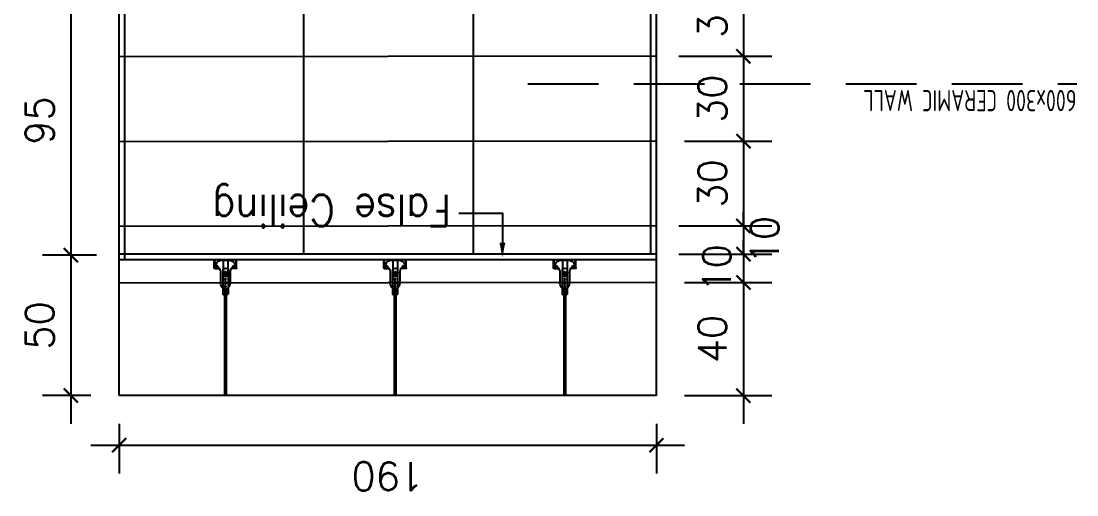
# Model space of a CAD drawing. Header units: centimetres. Extents: x -1797 to 2001, y -8788 to 1856.
# Drawn here: x -947.8 to -574.4, y 285.3 to 452.9 of the extents above; entities that cross this region are included whole.
import ezdxf
from ezdxf.xclip import XClip

# ---------------------------------------------------------------- set-up
doc = ezdxf.new("R2010")
doc.units = ezdxf.units.CM
doc.header["$LTSCALE"] = 100
doc.header["$MEASUREMENT"] = 0
doc.header["$XCLIPFRAME"] = 0
doc.header["$PDMODE"] = 35
doc.linetypes.add('HIDDEN', pattern=[0.375, 0.25, -0.125])
for name, color, linetype in [('CEILING', 161, 'Continuous'), ('CEILING HANGER', 8, 'Continuous'), ('DIM', 1, 'Continuous'), ('HIDDEN -03', 8, 'HIDDEN'), ('ID_Flooring_02', 127, 'Continuous'), ('TEXT', 3, 'Continuous'), ('Text-1', 3, 'Continuous'), ('WALL-01', 7, 'Continuous'), ('WALL-04', 1, 'Continuous')]:
    doc.layers.add(name, color=color, linetype=linetype)
doc.styles.add('HB25Small', font='ARCHSTYL.SHX', dxfattribs={"width": 0.8, "height": 2.5})
doc.styles.add('ISO', font='isocp2.shx', dxfattribs={"width": 0.8})
doc.styles.add('ROMANS', font='romans')
doc.dimstyles.new('AS-17-100', dxfattribs={"dimtxt": 10, "dimasz": 5, "dimexe": 10, "dimexo": 10, "dimgap": 6, "dimtad": 1, "dimtoh": 1, "dimdec": 0, "dimdsep": 46, "dimtxsty": 'ROMANS', "dimblk1": 'ARCHTICK', "dimblk2": 'ARCHTICK', "dimsah": 1, "dimcen": 25, "dimdle": 10, "dimclrd": 1, "dimclre": 1, "dimclrt": 2, "dimadec": 0, "dimazin": 0, "dimtfac": 1, "dimtdec": 0, "dimtofl": 0, "dimtmove": 2, "dimatfit": 3, "dimldrblk": 'ARCHTICK', "dimfxl": 1, "dimtolj": 1, "dimtzin": 0, "dimarcsym": 0})
doc.dimstyles.new('DIM DET', dxfattribs={"dimtxt": 0.05, "dimasz": 0.025, "dimexe": 0.025, "dimexo": 0.025, "dimgap": 0.025, "dimtad": 1, "dimzin": 0, "dimdsep": 46, "dimtxsty": 'ISO', "dimblk": 'ARCHTICK', "dimcen": 0.1, "dimdle": 0.025, "dimclrd": 15, "dimclre": 15, "dimclrt": 2, "dimadec": 0, "dimazin": 0, "dimtfac": 1, "dimtmove": 2, "dimatfit": 0, "dimldrblk": 'ARCHTICK', "dimfxl": 0.17, "dimtzin": 1, "dimarcsym": 0})

# ---------------------------------------------------------------- blocks, each defined once
blk = doc.blocks.new('_ARCHTICK')
at = {"color": 0, "linetype": 'ByBlock', "const_width": 0.15}
blk.add_lwpolyline([(-0.5, -0.5), (0.5, 0.5)], dxfattribs=at)
blk = doc.blocks.new('*D488')
at = {"layer": 'Defpoints', "color": 0, "transparency": 16777216}
for p in [(-725.15, 380.43), (-725.15, 370.43), (-692.37, 370.43)]:
    blk.add_point(p, dxfattribs=at)
at = {"layer": 'DIM', "color": 1, "lineweight": -2, "transparency": 16777216}
for p, q in [((-692.37, 380.43), (-692.37, 385.43)), ((-715.15, 380.43), (-682.37, 380.43)), ((-715.15, 370.43), (-682.37, 370.43)), ((-692.37, 370.43), (-692.37, 365.43))]:
    blk.add_line(p, q, dxfattribs=at)
at = {"layer": 'DIM', "color": 1, "lineweight": -2, "transparency": 16777216, "xscale": 5, "yscale": 5, "zscale": 5}
for p, rotation in [((-692.37, 380.43), 270), ((-692.37, 370.43), 90)]:
    blk.add_blockref('_ARCHTICK', p, dxfattribs=dict(at, rotation=rotation))
at = {"layer": 'DIM', "color": 2, "transparency": 16777216, "insert": (-684.88, 375.43), "char_height": 10, "attachment_point": 5, "rotation": 90, "style": 'ROMANS'}
blk.add_mtext('\\A1;10', dxfattribs=at)
blk = doc.blocks.new('SUP')
at = {"layer": 'CEILING HANGER', "extrusion": (-6.56544e-09, 1.61575e-05, 1)}
for p, q in [((-555.86, -4415.29, 0.02), (-555.86, -4347.85, 0.02)), ((-555.25, -4415.29, 0.02), (-555.25, -4347.85, 0.02)), ((-556.44, -4415.38, 0.02), (-556.44, -4413.19, 0.02)), ((-554.61, -4415.38, 0.02), (-554.61, -4413.19, 0.02)), ((-557.24, -4420.73, 0.02), (-557.24, -4417, 0.02)), ((-556.44, -4422.11, 0.02), (-556.44, -4415.38, 0.02)), ((-556.34, -4415.29, 0.02), (-554.71, -4415.29, 0.02)), ((-555.86, -4414.67, 0.02), (-555.86, -4414.7, 0.02)), ((-555.86, -4414.7, 0.02), (-555.84, -4414.74, 0.02)), ((-555.84, -4414.74, 0.02), (-555.82, -4414.77, 0.02)), ((-555.82, -4414.77, 0.02), (-555.79, -4414.79, 0.02)), ((-555.79, -4414.79, 0.02), (-555.75, -4414.82, 0.02)), ((-555.75, -4414.82, 0.02), (-555.71, -4414.84, 0.02)), ((-555.71, -4414.84, 0.02), (-555.66, -4414.85, 0.02)), ((-555.66, -4414.85, 0.02), (-555.61, -4414.86, 0.02)), ((-555.61, -4414.86, 0.02), (-555.56, -4414.86, 0.02)), ((-555.56, -4414.86, 0.02), (-555.5, -4414.86, 0.02)), ((-555.5, -4414.86, 0.02), (-555.45, -4414.85, 0.02)), ((-555.45, -4414.85, 0.02), (-555.4, -4414.84, 0.02)), ((-555.4, -4414.84, 0.02), (-555.36, -4414.82, 0.02)), ((-555.36, -4414.82, 0.02), (-555.32, -4414.79, 0.02)), ((-555.32, -4414.79, 0.02), (-555.29, -4414.77, 0.02)), ((-555.29, -4414.77, 0.02), (-555.27, -4414.74, 0.02)), ((-555.27, -4414.74, 0.02), (-555.26, -4414.7, 0.02)), ((-555.26, -4414.7, 0.02), (-555.25, -4414.67, 0.02)), ((-554.61, -4422.1, 0.02), (-554.61, -4415.38, 0.02)), ((-553.82, -4420.73, 0.02), (-553.82, -4417, 0.02)), ((-554.61, -4419.5, 0.02), (-556.44, -4419.5, 0.02)), ((-556.23, -4421.14, 0.02), (-556.23, -4420.6, 0.02)), ((-554.89, -4420.53, 0.02), (-556.17, -4420.53, 0.02)), ((-555.24, -4420.02, 0.02), (-555.82, -4420.02, 0.02)), ((-555.24, -4420.27, 0.02), (-555.82, -4420.27, 0.02)), ((-555.74, -4421.21, 0.02), (-555.77, -4420.78, 0.02)), ((-555.28, -4420.78, 0.02), (-555.77, -4420.78, 0.02)), ((-555.31, -4421.21, 0.02), (-555.28, -4420.78, 0.02)), ((-554.83, -4421.14, 0.02), (-554.83, -4420.6, 0.02)), ((-559.5, -4422.53, 0.02), (-559.5, -4426.15, 0.02)), ((-559.37, -4423.36, 0.02), (-559.5, -4423.36, 0.02)), ((-559.37, -4422.53, 0.02), (-559.37, -4426.15, 0.02)), ((-559.25, -4422.29, 0.02), (-557.67, -4422.29, 0.02)), ((-559.25, -4422.41, 0.02), (-557.74, -4422.41, 0.02)), ((-558.92, -4423.15, 0.02), (-558.92, -4423.41, 0.02)), ((-558.73, -4424.21, 0.02), (-558.9, -4423.57, 0.02)), ((-558.57, -4423.16, 0.02), (-558.6, -4423.08, 0.02)), ((-558.4, -4423.28, 0.02), (-558.4, -4423.28, 0.02)), ((-556.35, -4425.11, 0.02), (-556.35, -4421.21, 0.02)), ((-556.29, -4421.21, 0.02), (-556.35, -4421.21, 0.02)), ((-555.74, -4421.21, 0.02), (-555.31, -4421.21, 0.02)), ((-554.71, -4421.21, 0.02), (-554.77, -4421.21, 0.02)), ((-554.71, -4425.11, 0.02), (-554.71, -4421.21, 0.02)), ((-551.81, -4422.29, 0.02), (-553.39, -4422.29, 0.02)), ((-551.81, -4422.41, 0.02), (-553.32, -4422.41, 0.02)), ((-552.66, -4423.28, 0.02), (-552.66, -4423.28, 0.02)), ((-552.49, -4423.16, 0.02), (-552.46, -4423.08, 0.02)), ((-552.33, -4424.21, 0.02), (-552.15, -4423.57, 0.02)), ((-552.13, -4423.15, 0.02), (-552.13, -4423.41, 0.02)), ((-551.68, -4422.53, 0.02), (-551.68, -4426.15, 0.02)), ((-551.68, -4423.36, 0.02), (-551.56, -4423.36, 0.02)), ((-551.56, -4422.53, 0.02), (-551.56, -4426.15, 0.02)), ((-559.5, -4426.15, 0.02), (-559.5, -4427.62, 0.02)), ((-559.5, -4427.62, 0.02), (-559.37, -4427.62, 0.02)), ((-559.37, -4426.15, 0.02), (-559.37, -4427.62, 0.02)), ((-556.23, -4425.11, 0.02), (-557.55, -4425.11, 0.02)), ((-554.83, -4425.11, 0.02), (-556.23, -4425.11, 0.02)), ((-555.07, -4425.48, 0.02), (-555.99, -4425.48, 0.02)), ((-553.5, -4425.11, 0.02), (-554.83, -4425.11, 0.02)), ((-551.68, -4426.15, 0.02), (-551.68, -4427.62, 0.02)), ((-551.56, -4427.62, 0.02), (-551.68, -4427.62, 0.02)), ((-551.56, -4426.15, 0.02), (-551.56, -4427.62, 0.02))]:
    blk.add_line(p, q, dxfattribs=at)
at = {"layer": 'CEILING HANGER', "extrusion": (-6.56544e-09, 1.61575e-05, 1), "const_width": 0.244, "elevation": -0.07}
blk.add_lwpolyline([(-558.58, -4423.04, 1), (-559.07, -4423.04), (-559.07, -4423.22, 0.267949), (-558.99, -4423.35, -0.57735), (-558.99, -4423.61, 0.267949), (-559.07, -4423.75), (-559.07, -4424.04, 0.267949), (-558.99, -4424.17, -0.57735), (-558.99, -4424.43, 0.267949), (-559.07, -4424.56), (-559.07, -4424.85, 0.267949), (-558.99, -4424.98, -0.57735), (-558.99, -4425.25, 0.267949), (-559.07, -4425.38), (-559.07, -4425.7, 0.414214), (-558.92, -4425.85), (-558.23, -4425.85, 0.247529), (-558.1, -4425.78, -0.247529), (-557.98, -4425.72), (-557.55, -4425.72, -0.247529), (-557.43, -4425.78, 0.247529), (-557.3, -4425.85), (-555.79, -4425.85, 0.267949), (-555.66, -4425.77, -0.57735), (-555.4, -4425.77, 0.267949), (-555.26, -4425.85), (-553.76, -4425.85, 0.247529), (-553.63, -4425.78, -0.247529), (-553.51, -4425.72), (-553.08, -4425.72, -0.247529), (-552.95, -4425.78, 0.247529), (-552.83, -4425.85), (-552.14, -4425.85, 0.414214), (-551.99, -4425.7), (-551.99, -4425.38, 0.267949), (-552.07, -4425.25, -0.57735), (-552.07, -4424.98, 0.267949), (-551.99, -4424.85), (-551.99, -4424.56, 0.267949), (-552.07, -4424.43, -0.57735), (-552.07, -4424.17, 0.267949), (-551.99, -4424.04), (-551.99, -4423.75, 0.267949), (-552.07, -4423.61, -0.57735), (-552.07, -4423.35, 0.267949), (-551.99, -4423.22), (-551.99, -4423.04, 1), (-552.48, -4423.04)], format="xyb", dxfattribs=at)
at = {"layer": 'CEILING HANGER', "extrusion": (-6.56544e-09, 1.61575e-05, 1)}
for centre, radius in [((-555.53, -4417.24, -0.05), 0.342), ((-555.53, -4416.02, -0.05), 0.252), ((-555.53, -4418.46, -0.05), 0.252)]:
    blk.add_circle(centre, radius, dxfattribs=at)
for centre, radius, start, end in [((-555.53, -4414.15, -0.05), 1.33, 104.5031, 133.577), ((-555.53, -4414.15, -0.05), 1.33, 46.3713, 77.9165), ((-554.37, -4417.4, -0.05), 2.89, 132.9462, 171.8788), ((-556.68, -4417.4, -0.05), 2.89, 8.1212, 47.0538), ((-560.29, -4420.73, -0.05), 3.05, 315.5755, 360), ((-556.17, -4420.6, -0.05), 0.061, 90, 180), ((-555.82, -4420.14, -0.05), 0.122, 90, 270), ((-555.24, -4420.14, -0.05), 0.122, 270, 90), ((-554.89, -4420.6, -0.05), 0.061, 360, 90), ((-550.77, -4420.73, -0.05), 3.05, 180, 224.4246), ((-559.25, -4422.53, -0.05), 0.244, 90, 180), ((-559.25, -4422.53, -0.05), 0.122, 90, 180), ((-558.74, -4423.15, -0.05), 0.183, 102.9976, 180), ((-558.31, -4423.41, -0.05), 0.61, 180, 195), ((-557.47, -4423.62, -0.05), 1.37, 195, 270), ((-558.75, -4423.09, -0.05), 0.122, 77.0024, 102.9976), ((-558.77, -4423.15, -0.05), 0.183, 20, 77.0024), ((-558.4, -4423.1, -0.05), 0.183, 200, 270), ((-558.4, -4423.1, -0.05), 0.183, 270, 357.8496), ((-557.85, -4423.12, -0.05), 0.366, 135.5755, 177.8496), ((-555.53, -4421.14, -0.05), 1.33, 226.423, 313.6287), ((-556.29, -4421.14, -0.05), 0.061, 270, 360), ((-554.77, -4421.14, -0.05), 0.061, 180, 270), ((-553.58, -4423.62, -0.05), 1.37, 270, 345), ((-553.21, -4423.12, -0.05), 0.366, 2.1504, 44.4246), ((-552.66, -4423.1, -0.05), 0.183, 182.1504, 270), ((-552.66, -4423.1, -0.05), 0.183, 270, 340), ((-552.29, -4423.15, -0.05), 0.183, 102.9976, 160), ((-552.3, -4423.09, -0.05), 0.122, 77.0024, 102.9976), ((-552.32, -4423.15, -0.05), 0.183, 360, 77.0024), ((-552.74, -4423.41, -0.05), 0.61, 345, 360), ((-551.81, -4422.53, -0.05), 0.244, 360, 90), ((-551.81, -4422.53, -0.05), 0.122, 360, 90), ((-555.99, -4425.11, -0.05), 0.366, 180, 270), ((-555.07, -4425.11, -0.05), 0.366, 270, 360)]:
    blk.add_arc(centre, radius, start, end, dxfattribs=at)
blk = doc.blocks.new('FALSE CEILING')
at = {"xscale": -1}
for p in [(-1545.11, 4427.62, -0.02), (-1485.11, 4427.62, -0.02), (-1425.11, 4427.62, -0.02), (-1365.11, 4427.62, -0.02), (-1305.11, 4427.62, -0.02), (-1245.11, 4427.62, -0.02), (-1185.11, 4427.62, -0.02), (-1125.11, 4427.62, -0.02), (-1065.11, 4427.62, -0.02), (-1005.11, 4427.62, -0.02), (-945.11, 4427.62, -0.02), (-885.11, 4427.62, -0.02), (-825.11, 4427.62, -0.02), (-765.11, 4427.62, -0.02), (-705.11, 4427.62, -0.02), (-645.11, 4427.62, -0.02), (-585.11, 4427.62, -0.02), (-525.11, 4427.62, -0.02), (-465.11, 4427.62, -0.02), (-405.11, 4427.62, -0.02), (-345.11, 4427.62, -0.02), (-285.11, 4427.62, -0.02), (-225.11, 4427.62, -0.02), (-165.11, 4427.62, -0.02), (-105.11, 4427.62, -0.02), (-45.11, 4427.62, -0.02), (14.89, 4427.62, -0.02), (74.89, 4427.62, -0.02), (134.89, 4427.62, -0.02), (194.89, 4427.62, -0.02), (254.89, 4427.62, -0.02), (314.89, 4427.62, -0.02), (374.89, 4427.62, -0.02), (434.89, 4427.62, -0.02)]:
    blk.add_blockref('SUP', p, dxfattribs=at)
blk = doc.blocks.new('*D494')
at = {"layer": 'Defpoints', "color": 0, "transparency": 16777216}
for p in [(-895.03, 465.34), (-930.26, 370.07), (-911.15, 370.07, 0)]:
    blk.add_point(p, dxfattribs=at)
at = {"layer": 'DIM', "color": 1, "lineweight": -2, "transparency": 16777216}
for p, q in [((-930.26, 475.34), (-930.26, 360.07)), ((-905.03, 465.34), (-940.26, 465.34)), ((-921.15, 370.07), (-940.26, 370.07))]:
    blk.add_line(p, q, dxfattribs=at)
at = {"layer": 'DIM', "color": 1, "lineweight": -2, "transparency": 16777216, "xscale": 5, "yscale": 5, "zscale": 5}
for p, rotation in [((-930.26, 465.34), 90), ((-930.26, 370.07), 270)]:
    blk.add_blockref('_ARCHTICK', p, dxfattribs=dict(at, rotation=rotation))
at = {"layer": 'DIM', "color": 2, "transparency": 16777216, "insert": (-941.26, 417.7), "char_height": 10, "attachment_point": 5, "rotation": 90, "style": 'ROMANS'}
blk.add_mtext('\\A1;95', dxfattribs=at)
blk = doc.blocks.new('*D495')
at = {"layer": 'Defpoints', "color": 0, "transparency": 16777216}
for p in [(-911.15, 370.07, 0), (-930.26, 320.43), (-913.15, 320.43)]:
    blk.add_point(p, dxfattribs=at)
at = {"layer": 'DIM', "color": 1, "lineweight": -2, "transparency": 16777216}
for p, q in [((-930.26, 380.07), (-930.26, 310.43)), ((-921.15, 370.07), (-940.26, 370.07)), ((-923.15, 320.43), (-940.26, 320.43))]:
    blk.add_line(p, q, dxfattribs=at)
at = {"layer": 'DIM', "color": 1, "lineweight": -2, "transparency": 16777216, "xscale": 5, "yscale": 5, "zscale": 5}
for p, rotation in [((-930.26, 370.07), 90), ((-930.26, 320.43), 270)]:
    blk.add_blockref('_ARCHTICK', p, dxfattribs=dict(at, rotation=rotation))
at = {"layer": 'DIM', "color": 2, "transparency": 16777216, "insert": (-941.26, 345.25), "char_height": 10, "attachment_point": 5, "rotation": 90, "style": 'ROMANS'}
blk.add_mtext('\\A1;50', dxfattribs=at)
blk = doc.blocks.new('*D501')
at = {"layer": 'Defpoints', "color": 0, "transparency": 16777216}
for p in [(-725.15, 470.43), (-725.15, 440.43), (-692.37, 440.43)]:
    blk.add_point(p, dxfattribs=at)
at = {"layer": 'DIM', "color": 1, "lineweight": -2, "transparency": 16777216}
for p, q in [((-692.37, 480.43), (-692.37, 430.43)), ((-715.15, 470.43), (-682.37, 470.43)), ((-715.15, 440.43), (-682.37, 440.43))]:
    blk.add_line(p, q, dxfattribs=at)
at = {"layer": 'DIM', "color": 1, "lineweight": -2, "transparency": 16777216, "xscale": 5, "yscale": 5, "zscale": 5}
for p, rotation in [((-692.37, 470.43), 90), ((-692.37, 440.43), 270)]:
    blk.add_blockref('_ARCHTICK', p, dxfattribs=dict(at, rotation=rotation))
at = {"layer": 'DIM', "color": 2, "transparency": 16777216, "insert": (-703.37, 455.43), "char_height": 10, "attachment_point": 5, "rotation": 90, "style": 'ROMANS'}
blk.add_mtext('\\A1;30', dxfattribs=at)
blk = doc.blocks.new('*D502')
at = {"layer": 'Defpoints', "color": 0, "transparency": 16777216}
for p in [(-725.15, 440.43), (-723.15, 410.43), (-692.37, 410.43)]:
    blk.add_point(p, dxfattribs=at)
at = {"layer": 'DIM', "color": 1, "lineweight": -2, "transparency": 16777216}
for p, q in [((-692.37, 450.43), (-692.37, 400.43)), ((-715.15, 440.43), (-682.37, 440.43)), ((-713.15, 410.43), (-682.37, 410.43))]:
    blk.add_line(p, q, dxfattribs=at)
at = {"layer": 'DIM', "color": 1, "lineweight": -2, "transparency": 16777216, "xscale": 5, "yscale": 5, "zscale": 5}
for p, rotation in [((-692.37, 440.43), 90), ((-692.37, 410.43), 270)]:
    blk.add_blockref('_ARCHTICK', p, dxfattribs=dict(at, rotation=rotation))
at = {"layer": 'DIM', "color": 2, "transparency": 16777216, "insert": (-703.37, 425.43), "char_height": 10, "attachment_point": 5, "rotation": 90, "style": 'ROMANS'}
blk.add_mtext('\\A1;30', dxfattribs=at)
blk = doc.blocks.new('*D503')
at = {"layer": 'Defpoints', "color": 0, "transparency": 16777216}
for p in [(-723.15, 410.43), (-725.15, 380.43), (-692.37, 380.43)]:
    blk.add_point(p, dxfattribs=at)
at = {"layer": 'DIM', "color": 1, "lineweight": -2, "transparency": 16777216}
for p, q in [((-692.37, 420.43), (-692.37, 370.43)), ((-713.15, 410.43), (-682.37, 410.43)), ((-715.15, 380.43), (-682.37, 380.43))]:
    blk.add_line(p, q, dxfattribs=at)
at = {"layer": 'DIM', "color": 1, "lineweight": -2, "transparency": 16777216, "xscale": 5, "yscale": 5, "zscale": 5}
for p, rotation in [((-692.37, 410.43), 90), ((-692.37, 380.43), 270)]:
    blk.add_blockref('_ARCHTICK', p, dxfattribs=dict(at, rotation=rotation))
at = {"layer": 'DIM', "color": 2, "transparency": 16777216, "insert": (-703.37, 395.43), "char_height": 10, "attachment_point": 5, "rotation": 90, "style": 'ROMANS'}
blk.add_mtext('\\A1;30', dxfattribs=at)
blk = doc.blocks.new('*D504')
at = {"layer": 'Defpoints', "color": 0, "transparency": 16777216}
for p in [(-723.15, 360.43), (-723.15, 320.43), (-692.37, 320.43)]:
    blk.add_point(p, dxfattribs=at)
at = {"layer": 'DIM', "color": 1, "lineweight": -2, "transparency": 16777216}
for p, q in [((-692.37, 370.43), (-692.37, 310.43)), ((-713.15, 360.43), (-682.37, 360.43)), ((-713.15, 320.43), (-682.37, 320.43))]:
    blk.add_line(p, q, dxfattribs=at)
at = {"layer": 'DIM', "color": 1, "lineweight": -2, "transparency": 16777216, "xscale": 5, "yscale": 5, "zscale": 5}
for p, rotation in [((-692.37, 360.43), 90), ((-692.37, 320.43), 270)]:
    blk.add_blockref('_ARCHTICK', p, dxfattribs=dict(at, rotation=rotation))
at = {"layer": 'DIM', "color": 2, "transparency": 16777216, "insert": (-703.37, 340.43), "char_height": 10, "attachment_point": 5, "rotation": 90, "style": 'ROMANS'}
blk.add_mtext('\\A1;40', dxfattribs=at)
blk = doc.blocks.new('*D553')
at = {"layer": 'Defpoints', "color": 0, "transparency": 16777216}
for p in [(-913.15, 320.43), (-723.15, 320.43), (-723.15, 302.87)]:
    blk.add_point(p, dxfattribs=at)
at = {"layer": 'DIM', "color": 1, "lineweight": -2, "transparency": 16777216}
for p, q in [((-913.15, 310.43), (-913.15, 292.87)), ((-723.15, 310.43), (-723.15, 292.87)), ((-923.15, 302.87), (-713.15, 302.87))]:
    blk.add_line(p, q, dxfattribs=at)
at = {"layer": 'DIM', "color": 1, "lineweight": -2, "transparency": 16777216, "xscale": 5, "yscale": 5, "zscale": 5, "rotation": 180}
blk.add_blockref('_ARCHTICK', (-913.15, 302.87), dxfattribs=at)
at = {"layer": 'DIM', "color": 1, "lineweight": -2, "transparency": 16777216, "xscale": 5, "yscale": 5, "zscale": 5}
blk.add_blockref('_ARCHTICK', (-723.15, 302.87), dxfattribs=at)
at = {"layer": 'DIM', "color": 2, "transparency": 16777216, "insert": (-818.15, 291.87), "char_height": 10, "attachment_point": 5, "rotation": 180, "style": 'ROMANS'}
blk.add_mtext('\\A1;190', dxfattribs=at)
blk = doc.blocks.new('*D554')
at = {"layer": 'Defpoints', "color": 0, "transparency": 16777216}
for p in [(-725.15, 370.43), (-723.15, 360.43), (-692.37, 360.43)]:
    blk.add_point(p, dxfattribs=at)
at = {"layer": 'DIM', "color": 1, "lineweight": -2, "transparency": 16777216}
for p, q in [((-692.37, 370.43), (-692.37, 375.43)), ((-715.15, 370.43), (-682.37, 370.43)), ((-713.15, 360.43), (-682.37, 360.43)), ((-692.37, 360.43), (-692.37, 355.43))]:
    blk.add_line(p, q, dxfattribs=at)
at = {"layer": 'DIM', "color": 1, "lineweight": -2, "transparency": 16777216, "xscale": 5, "yscale": 5, "zscale": 5}
for p, rotation in [((-692.37, 370.43), 270), ((-692.37, 360.43), 90)]:
    blk.add_blockref('_ARCHTICK', p, dxfattribs=dict(at, rotation=rotation))
at = {"layer": 'DIM', "color": 2, "transparency": 16777216, "insert": (-701.76, 365.43), "char_height": 10, "attachment_point": 5, "rotation": 90, "style": 'ROMANS'}
blk.add_mtext('\\A1;10', dxfattribs=at)

msp = doc.modelspace()

# ---------------------------------------------------------------- linework, layer by layer
at = {"layer": 'CEILING'}
for p, q in [((-723.15, 370.43, 0), (-913.15, 370.43, 0)), ((-723.15, 368.43, 0), (-913.15, 368.43, 0))]:
    msp.add_line(p, q, dxfattribs=at)
at = {"layer": 'ID_Flooring_02'}
for p, q in [((-847.86, 370.43, 0), (-847.86, 680.31, 0)), ((-787.86, 370.43, 0), (-787.86, 680.43, 0)), ((-723.15, 440.43), (-913.15, 440.23)), ((-723.15, 410.43), (-913.15, 410.23)), ((-723.15, 380.43), (-913.15, 380.18, 0)), ((-723.15, 360.43), (-913.15, 360.18, 0))]:
    msp.add_line(p, q, dxfattribs=at)
at = {"layer": 'TEXT', "color": 2, "elevation": 0}
msp.add_lwpolyline([(-792.98, 384.9), (-777.61, 384.9), (-777.61, 371.2)], dxfattribs=at)
msp.add_lwpolyline([(-777.61, 369.35, 0, 2.08, 0), (-777.61, 374.56, 2.08, 2.08, 0)], format="xyseb", dxfattribs=at)
at = {"layer": 'WALL-01'}
for p, q in [((-913.15, 320.43), (-913.15, 680.23)), ((-723.15, 320.43), (-723.15, 680.43)), ((-723.15, 320.43), (-913.15, 320.43, 0))]:
    msp.add_line(p, q, dxfattribs=at)
at = {"layer": 'WALL-04'}
for p, q in [((-911.15, 368.23), (-911.15, 670.41)), ((-725.15, 370.43), (-725.15, 670.41))]:
    msp.add_line(p, q, dxfattribs=at)

# ---------------------------------------------------------------- block references
at = {"layer": 'CEILING HANGER'}
ref = msp.add_blockref('FALSE CEILING', (-485.15, 370.68, 0), dxfattribs=dict(at, rotation=180))
XClip(ref).set_block_clipping_path([(238.0841531689, 2.248760368), (437.4877953221, 50.248760368)])

# ---------------------------------------------------------------- texts
at = {"layer": 'TEXT', "color": 3, "style": 'ROMANS', "width": 0.9}
msp.add_text('False Ceiling', height=11.1096, rotation=180, dxfattribs=at).set_placement((-795.74, 391.47, 0))
at = {"layer": 'Text-1', "color": 3, "style": 'HB25Small', "width": 0.8}
msp.add_text('600x300 CERAMIC WALL', height=7.5, rotation=180, dxfattribs=at).set_placement((-574.65, 428.52))

# ---------------------------------------------------------------- dimensions: what is measured, and where the dimension line sits
at = {"layer": 'DIM'}
for base, p1, p2, angle, picture, middle in [((-692.37, 440.43), (-725.15, 470.43), (-725.15, 440.43), 270, '*D501', (-703.37, 455.43)), ((-930.26, 370.07), (-895.03, 465.34), (-911.15, 370.07, 0), 270, '*D494', (-941.26, 417.7)), ((-692.37, 410.43), (-725.15, 440.43), (-723.15, 410.43), 270, '*D502', (-703.37, 425.43)), ((-692.37, 380.43), (-723.15, 410.43), (-725.15, 380.43), 270, '*D503', (-703.37, 395.43)), ((-930.26, 320.43), (-911.15, 370.07, 0), (-913.15, 320.43), 270, '*D495', (-941.26, 345.25)), ((-692.37, 320.43), (-723.15, 360.43), (-723.15, 320.43), 270, '*D504', (-703.37, 340.43)), ((-723.15, 302.87), (-913.15, 320.43), (-723.15, 320.43), 180, '*D553', (-818.15, 291.87))]:
    dim = msp.add_linear_dim(base=base, p1=p1, p2=p2, angle=angle, dimstyle='AS-17-100', dxfattribs=at)
    dim.commit()
    dim.dimension.update_dxf_attribs({"geometry": picture, "text_midpoint": middle})
for base, p1, p2, picture, middle in [((-692.37, 370.43), (-725.15, 380.43), (-725.15, 370.43), '*D488', (-684.88, 375.43)), ((-692.37, 360.43), (-725.15, 370.43), (-723.15, 360.43), '*D554', (-701.76, 365.43))]:
    dim = msp.add_linear_dim(base=base, p1=p1, p2=p2, angle=270, dimstyle='AS-17-100', dxfattribs=at)
    dim.commit()
    dim.dimension.update_dxf_attribs({"geometry": picture, "text_midpoint": middle, "dimtype": 160})

# ---------------------------------------------------------------- leaders
at = {"layer": 'HIDDEN -03'}
msp.add_leader([(-768.64, 430.67), (-574.43, 430.67)], dimstyle='DIM DET', override={"dimasz": 0.04, "dimtad": 0, "dimclrd": 251, "dimldrblk": 'Dot', "dimfxl": 0.1}, dxfattribs=at)

doc.saveas('drawing.dxf')
